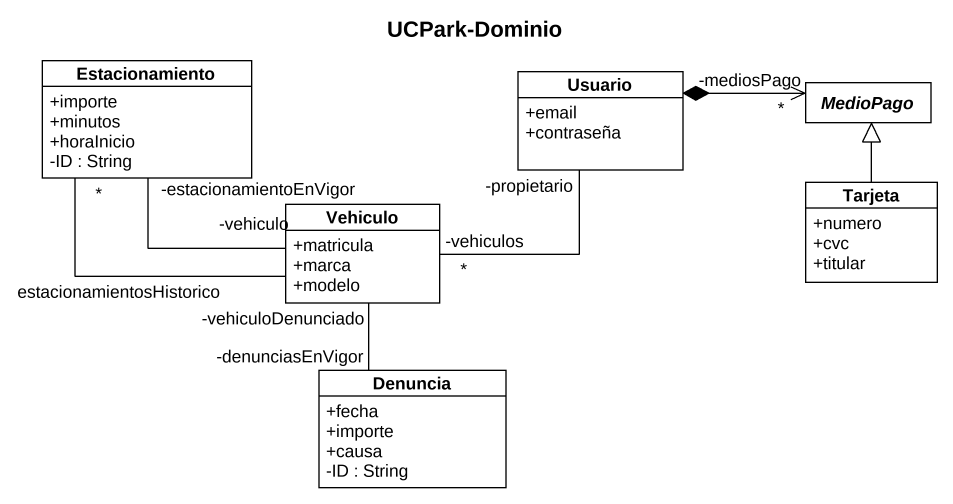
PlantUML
@startuml
title UCPark-Dominio
hide circle
hide empty members
skinparam classAttributeIconSize 0
class Estacionamiento {
  +importe
  +minutos
  +horaInicio
  -ID : String
}
class Usuario {
  +email
  +contraseña
}
abstract class MedioPago
class Vehiculo {
  +matricula
  +marca
  +modelo
}
class Tarjeta {
  +numero
  +cvc
  +titular
}
class Denuncia {
  +fecha
  +importe
  +causa
  -ID : String
}
Estacionamiento "-estacionamientoEnVigor" -- "-vehiculo" Vehiculo
Usuario *-right-> "-mediosPago\n*" MedioPago
Usuario "-propietario" -left- "-vehiculos\n*" Vehiculo
Vehiculo -up- "*" Estacionamiento : estacionamientosHistorico
Tarjeta -up-|> MedioPago
Denuncia "-denunciasEnVigor" -up- "-vehiculoDenunciado" Vehiculo
@enduml
